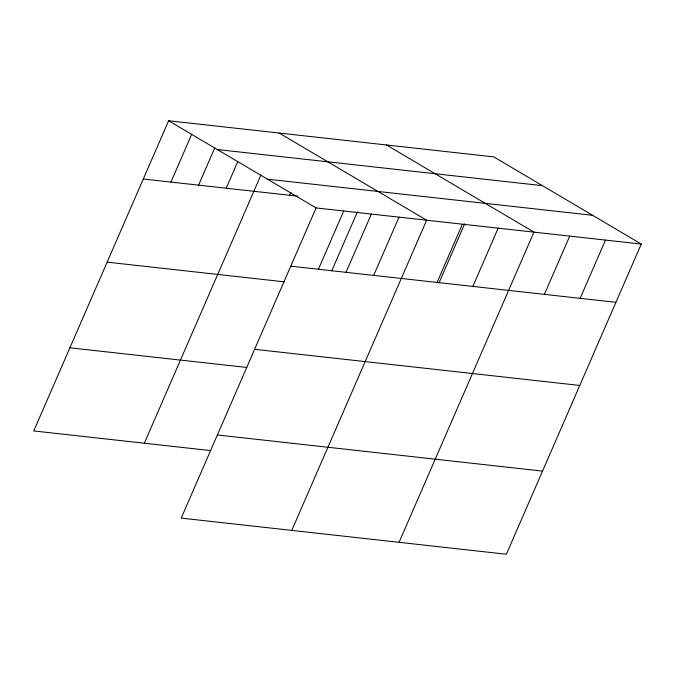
<?xml version="1.0" encoding="UTF-8"?>
<svg xmlns="http://www.w3.org/2000/svg" width="675" height="675" viewBox="0 0 675 675"><rect width="100%" height="100%" fill="white"/><g stroke="black" fill="none" stroke-linecap="round" stroke-linejoin="round"><path stroke-width="1.01" d="M641.25 244.063L316.086 207.925L181.212 518.105L506.377 554.242L641.25 244.063L493.788 156.895L168.623 120.758L33.75 430.937L210.735 450.605M170.935 182.073L191.692 134.333M198.577 185.144L214.768 147.909M226.209 188.215L237.836 161.477M144.307 443.222L260.913 175.053M289.617 195.261L290.866 192.4M318.398 269.241L343.727 210.997M331.729 270.886L357.37 211.916M346.039 272.312L371.36 214.068M373.68 275.383L399.001 217.139M291.769 530.398L426.642 220.21L279.18 133.043M437.079 282.437L462.409 224.184M439.037 282.808L464.678 223.838M472.854 286.411L498.175 228.158M399.077 542.32L533.942 232.132L386.48 144.965M544.388 294.359L569.717 236.115M580.154 298.333L605.483 240.089M217.282 149.521L542.447 185.659M267.427 179.162L592.591 215.291M143.294 179.002L297.793 196.172M290.756 266.169L615.921 302.307M107.148 262.145L284.124 281.812M254.61 349.312L579.774 385.45M69.896 347.802L246.881 367.47M217.367 434.97L542.531 471.108M168.623 120.758L316.086 207.925"/></g></svg>
